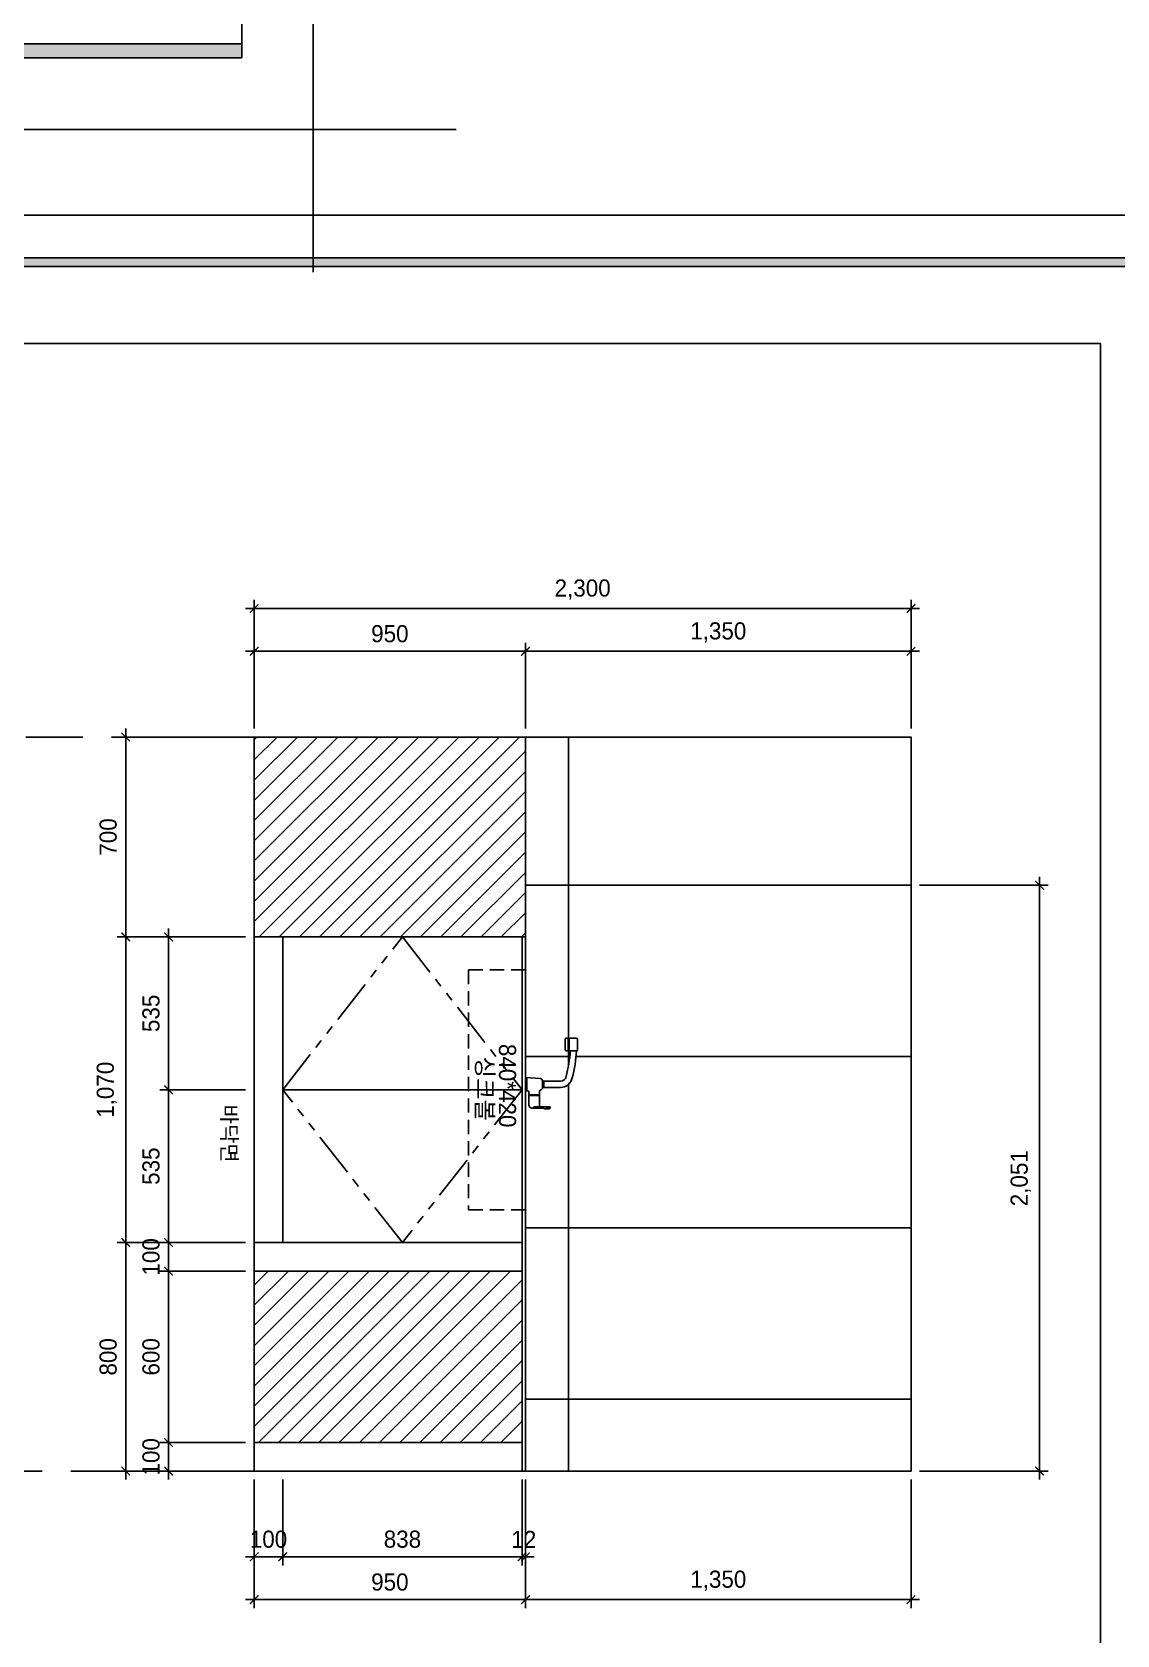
# Model space of a CAD drawing. Header units: inches. Extents: x 4374 to 164780, y 597 to 50243.
# Drawn here: x 93690 to 97489, y 29422 to 35033 of the extents above; entities that cross this region are included whole.
import ezdxf
from ezdxf.enums import TextEntityAlignment as Align

# ---------------------------------------------------------------- set-up
doc = ezdxf.new("R2010")
doc.units = ezdxf.units.IN
doc.header["$LTSCALE"] = 50
doc.header["$MEASUREMENT"] = 0
doc.header["$PDSIZE"] = 700.071425
for name, pattern in [('DASHED', [0.75, 0.5, -0.25]), ('DASHEDX2', [1.5, 1, -0.5]), ('DH-HID2', [1.2, 0.8, -0.4]), ('PHANTOM2', [1.25, 0.625, -0.125, 0.125, -0.125, 0.125, -0.125])]:
    doc.linetypes.add(name, pattern=pattern)
for name, color, linetype in [('03-WAL NEW', 3, 'Continuous'), ('04_FUR', 6, 'Continuous'), ('06-FUR', 6, 'Continuous'), ('06-LIGHT', 4, 'Continuous'), ('07-DIM WAL', 5, 'Continuous'), ('CO-BATH', 6, 'Continuous'), ('F-SYM', 7, 'Continuous'), ('FORM(YOURNAME)-11', 1, 'Continuous'), ('FUR', 8, 'DASHED'), ('K-FURNITURE', 7, 'Continuous'), ('TT1', 7, 'Continuous')]:
    doc.layers.add(name, color=color, linetype=linetype)
doc.styles.add('HY 울릉도 L', font='')
doc.styles.add('YOURNAME', font='HY울릉도M.TTF')
doc.styles.add('코레일둥고', font='Korail_Round_Gothic_Medium.ttf')
doc.styles.get('HY 울릉도 L').set_extended_font_data('HY울릉도L')
doc.dimstyles.new('30', dxfattribs={"dimscale": 30, "dimtxt": 2, "dimasz": 1, "dimexe": 1, "dimexo": 1, "dimgap": 1, "dimtad": 1, "dimdec": 0, "dimrnd": 0.05, "dimdsep": 46, "dimlunit": 6, "dimtxsty": 'HY 울릉도 L', "dimblk": 'ARCHTICK', "dimcen": 2.5, "dimdle": 1, "dimclrd": 133, "dimclre": 133, "dimclrt": 30, "dimadec": 0, "dimazin": 0, "dimtfac": 1, "dimtdec": 0, "dimtix": 1, "dimtmove": 2, "dimatfit": 3, "dimldrblk": 'ARCHTICK', "dimfxl": 0, "dimlwd": -1, "dimlwe": -1, "dimarcsym": 0})

# ---------------------------------------------------------------- blocks, each defined once
blk = doc.blocks.new('FORM-PLAN')
at = {"layer": 'FORM(YOURNAME)-11'}
h = blk.add_hatch(color=256, dxfattribs=at)
h.dxf.hatch_style = 1
h.paths.add_polyline_path([(-71444, 55115), (10556, 55115), (10556, 54915), (-71444, 54915)])
h.paths.add_polyline_path([(-71444, -2085), (10556, -2085), (10556, -2285), (-71444, -2285)])
at = {"layer": 'Defpoints', "color": 158}
for points in [[(-71444, -2285), (10556, -2285), (10556, 55115), (-71444, 55115)], [(-69444, 53115), (-64, 53115), (-64, 1215), (-69444, 1215)]]:
    blk.add_lwpolyline(points, close=True, dxfattribs=at)
at = {"layer": 'Defpoints', "color": 1}
blk.add_lwpolyline([(11556, -5285), (11556, -3285), (13556, -3285)], dxfattribs=at)
at = {"layer": 'FORM(YOURNAME)-11', "color": 250}
blk.add_lwpolyline([(-72444, -3285), (11556, -3285), (11556, 56115), (-72444, 56115)], close=True, dxfattribs=at)
at = {"layer": 'FORM(YOURNAME)-11'}
for points in [[(-71444, 55115), (10556, 55115), (10556, 54915), (-71444, 54915)], [(-71444, -2085), (10556, -2085), (10556, -2285), (-71444, -2285)]]:
    blk.add_lwpolyline(points, close=True, dxfattribs=at)
at = {"layer": 'FORM(YOURNAME)-11', "color": 3, "style": 'YOURNAME'}
for tag, height, p in [('1', 450, (9905, 18188)), ('2', 450, (9905, 17544)), ('3', 450, (9905, 16257)), ('4', 450, (9905, 14326)), ('5', 515, (9905, 12009)), ('6', 515, (9905, 9757)), ('7', 515, (9905, 7504)), ('8', 515, (9905, 5252)), ('9', 515, (9905, 2999)), ('10', 515, (5655, 811)), ('11', 515, (9905, 747)), ('12', 515, (5655, -1441)), ('13', 515, (9905, -1441))]:
    blk.add_attdef(tag, text='', height=height, dxfattribs=at).set_placement(p, align=Align.MIDDLE_RIGHT)
blk = doc.blocks.new('*U581')
at = {"layer": 'F-SYM', "xscale": 0.2500000000000001, "yscale": 0.2500000000000001, "zscale": 0.2500000000000001}
blk.add_blockref('FORM-PLAN', (91785.5, 35513.8), dxfattribs=at)
blk = doc.blocks.new('*U582')
at = {"layer": 'F-SYM', "xscale": 0.15, "yscale": 0.15, "zscale": 0.15}
blk.add_blockref('FORM-PLAN', (97441.1, 25975.3), dxfattribs=at)
blk = doc.blocks.new('A$C3F93256C')
at = {"layer": 'K-FURNITURE', "color": 40, "linetype": 'Continuous'}
for p, q in [((0, 177.8), (0, 142.7)), ((4, 181.8), (40, 181.8)), ((44, 177.8), (44, 142.7)), ((0, 152.5), (44, 152.5)), ((0, 149.9), (44, 149.9)), ((4, 138.7), (40, 138.7)), ((149.8, 122.5), (149.8, 59.4)), ((171.8, 122.5), (171.8, 59.4)), ((148.7, 59.4), (172.9, 59.4)), ((149.8, 64.4), (171.8, 64.4)), ((240, 86.1), (245, 86.1)), ((240, 29.3), (240, 86.1)), ((240, 73.2), (245, 73.2)), ((245, 73.2), (245, 86.1)), ((245, 29.3), (245, 62.6)), ((247.4, 67.9), (247.4, 80.8)), ((140.8, 52.1), (137.2, 0)), ((184.1, 5), (137.5, 5)), ((184, 6.7), (184.4, 0)), ((185.5, 49.3), (240, 49.3)), ((188.9, 12), (234, 12)), ((197.3, 49.3), (197.3, 12)), ((199.8, 49.3), (199.8, 12)), ((245, 29.3), (240, 29.3)), ((244, 22), (244, 29.3))]:
    blk.add_line(p, q, dxfattribs=at)
for centre, radius, start, end in [((4, 177.8), 4, 90, 180), ((40, 177.8), 4, 0, 90), ((5, -359), 539.3, 75.7066, 85.8695), ((4, 142.7), 4, 180, 270), ((40, 142.7), 4, 270, 0), ((5.4, -356.7), 515, 75.5664, 85.7021), ((129.8, 122.5), 20, 0, 78.5126), ((129.8, 122.5), 42, 0, 78.5126), ((148.7, 51.4), 8, 90, 175.1787), ((172.9, 51.4), 8, 12.6436, 90), ((240.4, 80.8), 6.97, 0, 49.5104), ((240.4, 67.9), 6.97, 310.4896, 49.5104), ((185.5, 54.3), 5, 192.6436, 270), ((188.9, 7), 5, 90, 183.9439), ((234, 22), 10, 270, 0)]:
    blk.add_arc(centre, radius, start, end, dxfattribs=at)
blk = doc.blocks.new('_ArchTick')
at = {"color": 0, "linetype": 'ByBlock', "const_width": 0.15}
blk.add_lwpolyline([(-0.5, -0.5), (0.5, 0.5)], dxfattribs=at)
blk = doc.blocks.new('*D395')
at = {"layer": '07-DIM WAL', "color": 133}
for p, q in [((94467.9, 32595.3), (94467.9, 32895.3)), ((95417.9, 32595.3), (95417.9, 32895.3)), ((94437.9, 32865.3), (95447.9, 32865.3))]:
    blk.add_line(p, q, dxfattribs=at)
at = {"layer": 'Defpoints', "color": 0}
for p in [(95417.9, 32865.3), (94467.9, 32565.3), (95417.9, 32565.3)]:
    blk.add_point(p, dxfattribs=at)
at = {"layer": '07-DIM WAL', "color": 133, "xscale": 30, "yscale": 30, "zscale": 30, "rotation": 180}
blk.add_blockref('_ArchTick', (94467.9, 32865.3), dxfattribs=at)
at = {"layer": '07-DIM WAL', "color": 133, "xscale": 30, "yscale": 30, "zscale": 30}
blk.add_blockref('_ArchTick', (95417.9, 32865.3), dxfattribs=at)
at = {"layer": '07-DIM WAL', "color": 30, "insert": (94942.9, 32926.6), "char_height": 60, "attachment_point": 5, "style": 'HY 울릉도 L'}
blk.add_mtext('950', dxfattribs=at)
blk = doc.blocks.new('*D396')
at = {"layer": '07-DIM WAL', "color": 133}
for p, q in [((95417.9, 32595.3), (95417.9, 32895.3)), ((96767.9, 32595.3), (96767.9, 32895.3)), ((95387.9, 32865.3), (96797.9, 32865.3))]:
    blk.add_line(p, q, dxfattribs=at)
at = {"layer": 'Defpoints', "color": 0}
for p in [(96767.9, 32865.3), (95417.9, 32565.3), (96767.9, 32565.3)]:
    blk.add_point(p, dxfattribs=at)
at = {"layer": '07-DIM WAL', "color": 133, "xscale": 30, "yscale": 30, "zscale": 30, "rotation": 180}
blk.add_blockref('_ArchTick', (95417.9, 32865.3), dxfattribs=at)
at = {"layer": '07-DIM WAL', "color": 133, "xscale": 30, "yscale": 30, "zscale": 30}
blk.add_blockref('_ArchTick', (96767.9, 32865.3), dxfattribs=at)
at = {"layer": '07-DIM WAL', "color": 30, "insert": (96092.9, 32931.3), "char_height": 60, "attachment_point": 5, "style": 'HY 울릉도 L'}
blk.add_mtext('1,350', dxfattribs=at)
blk = doc.blocks.new('*D397')
at = {"layer": '07-DIM WAL', "color": 133}
for p, q in [((94437.9, 33015.3), (96797.9, 33015.3)), ((94467.9, 32595.3), (94467.9, 33045.3)), ((96767.9, 32595.3), (96767.9, 33045.3))]:
    blk.add_line(p, q, dxfattribs=at)
at = {"layer": 'Defpoints', "color": 0}
for p in [(96767.9, 33015.3), (94467.9, 32565.3), (96767.9, 32565.3)]:
    blk.add_point(p, dxfattribs=at)
at = {"layer": '07-DIM WAL', "color": 133, "xscale": 30, "yscale": 30, "zscale": 30, "rotation": 180}
blk.add_blockref('_ArchTick', (94467.9, 33015.3), dxfattribs=at)
at = {"layer": '07-DIM WAL', "color": 133, "xscale": 30, "yscale": 30, "zscale": 30}
blk.add_blockref('_ArchTick', (96767.9, 33015.3), dxfattribs=at)
at = {"layer": '07-DIM WAL', "color": 30, "insert": (95617.9, 33081.3), "char_height": 60, "attachment_point": 5, "style": 'HY 울릉도 L'}
blk.add_mtext('2,300', dxfattribs=at)
blk = doc.blocks.new('*D398')
at = {"layer": '07-DIM WAL', "color": 133}
for p, q in [((96797.9, 32046.2), (97247.9, 32046.2)), ((97217.9, 32076.2), (97217.9, 29965.3)), ((96797.9, 29995.3), (97247.9, 29995.3))]:
    blk.add_line(p, q, dxfattribs=at)
at = {"layer": 'Defpoints', "color": 0}
for p in [(96767.9, 32046.2), (96767.9, 29995.3), (97217.9, 29995.3)]:
    blk.add_point(p, dxfattribs=at)
at = {"layer": '07-DIM WAL', "color": 133, "xscale": 30, "yscale": 30, "zscale": 30}
for p, rotation in [((97217.9, 32046.2), 90), ((97217.9, 29995.3), 270)]:
    blk.add_blockref('_ArchTick', p, dxfattribs=dict(at, rotation=rotation))
at = {"layer": '07-DIM WAL', "color": 30, "insert": (97152, 31020.7), "char_height": 60, "attachment_point": 5, "rotation": 90, "style": 'HY 울릉도 L'}
blk.add_mtext('2,051', dxfattribs=at)
blk = doc.blocks.new('*D399')
at = {"layer": '07-DIM WAL', "color": 133}
for p, q in [((95417.9, 29965.3), (95417.9, 29515.3)), ((96767.9, 29965.3), (96767.9, 29515.3)), ((95387.9, 29545.3), (96797.9, 29545.3))]:
    blk.add_line(p, q, dxfattribs=at)
at = {"layer": 'Defpoints', "color": 0}
for p in [(95417.9, 29995.3), (96767.9, 29995.3), (96767.9, 29545.3)]:
    blk.add_point(p, dxfattribs=at)
at = {"layer": '07-DIM WAL', "color": 133, "xscale": 30, "yscale": 30, "zscale": 30, "rotation": 180}
blk.add_blockref('_ArchTick', (95417.9, 29545.3), dxfattribs=at)
at = {"layer": '07-DIM WAL', "color": 133, "xscale": 30, "yscale": 30, "zscale": 30}
blk.add_blockref('_ArchTick', (96767.9, 29545.3), dxfattribs=at)
at = {"layer": '07-DIM WAL', "color": 30, "insert": (96092.9, 29611.3), "char_height": 60, "attachment_point": 5, "style": 'HY 울릉도 L'}
blk.add_mtext('1,350', dxfattribs=at)
blk = doc.blocks.new('*D400')
at = {"layer": '07-DIM WAL', "color": 133}
for p, q in [((94467.9, 29965.3), (94467.9, 29665.3)), ((94567.9, 29965.3), (94567.9, 29665.3)), ((94467.9, 29695.3), (94437.9, 29695.3)), ((94467.9, 29695.3), (94567.9, 29695.3)), ((94567.9, 29695.3), (94597.9, 29695.3))]:
    blk.add_line(p, q, dxfattribs=at)
at = {"layer": 'Defpoints', "color": 0}
for p in [(94467.9, 29995.3), (94567.9, 29995.3), (94567.9, 29695.3)]:
    blk.add_point(p, dxfattribs=at)
at = {"layer": '07-DIM WAL', "color": 133, "xscale": 30, "yscale": 30, "zscale": 30}
blk.add_blockref('_ArchTick', (94467.9, 29695.3), dxfattribs=at)
at = {"layer": '07-DIM WAL', "color": 133, "xscale": 30, "yscale": 30, "zscale": 30, "rotation": 180}
blk.add_blockref('_ArchTick', (94567.9, 29695.3), dxfattribs=at)
at = {"layer": '07-DIM WAL', "color": 30, "insert": (94517.9, 29756.5), "char_height": 60, "attachment_point": 5, "style": 'HY 울릉도 L'}
blk.add_mtext('100', dxfattribs=at)
blk = doc.blocks.new('*D401')
at = {"layer": '07-DIM WAL', "color": 133}
for p, q in [((94567.9, 29965.3), (94567.9, 29665.3)), ((95405.9, 29965.3), (95405.9, 29665.3)), ((94537.9, 29695.3), (95435.9, 29695.3))]:
    blk.add_line(p, q, dxfattribs=at)
at = {"layer": 'Defpoints', "color": 0}
for p in [(94567.9, 29995.3), (95405.9, 29995.3), (95405.9, 29695.3)]:
    blk.add_point(p, dxfattribs=at)
at = {"layer": '07-DIM WAL', "color": 133, "xscale": 30, "yscale": 30, "zscale": 30, "rotation": 180}
blk.add_blockref('_ArchTick', (94567.9, 29695.3), dxfattribs=at)
at = {"layer": '07-DIM WAL', "color": 133, "xscale": 30, "yscale": 30, "zscale": 30}
blk.add_blockref('_ArchTick', (95405.9, 29695.3), dxfattribs=at)
at = {"layer": '07-DIM WAL', "color": 30, "insert": (94986.9, 29756.6), "char_height": 60, "attachment_point": 5, "style": 'HY 울릉도 L'}
blk.add_mtext('838', dxfattribs=at)
blk = doc.blocks.new('*D402')
at = {"layer": '07-DIM WAL', "color": 133}
for p, q in [((95405.9, 29965.3), (95405.9, 29665.3)), ((95417.9, 29965.3), (95417.9, 29665.3)), ((95405.9, 29695.3), (95375.9, 29695.3)), ((95405.9, 29695.3), (95417.9, 29695.3)), ((95417.9, 29695.3), (95447.9, 29695.3))]:
    blk.add_line(p, q, dxfattribs=at)
at = {"layer": 'Defpoints', "color": 0}
for p in [(95405.9, 29995.3), (95417.9, 29995.3), (95417.9, 29695.3)]:
    blk.add_point(p, dxfattribs=at)
at = {"layer": '07-DIM WAL', "color": 133, "xscale": 30, "yscale": 30, "zscale": 30}
blk.add_blockref('_ArchTick', (95405.9, 29695.3), dxfattribs=at)
at = {"layer": '07-DIM WAL', "color": 133, "xscale": 30, "yscale": 30, "zscale": 30, "rotation": 180}
blk.add_blockref('_ArchTick', (95417.9, 29695.3), dxfattribs=at)
at = {"layer": '07-DIM WAL', "color": 30, "insert": (95411.9, 29756), "char_height": 60, "attachment_point": 5, "style": 'HY 울릉도 L'}
blk.add_mtext('12', dxfattribs=at)
blk = doc.blocks.new('*D403')
at = {"layer": '07-DIM WAL', "color": 133}
for p, q in [((94467.9, 29965.3), (94467.9, 29515.3)), ((95417.9, 29965.3), (95417.9, 29515.3)), ((94437.9, 29545.3), (95447.9, 29545.3))]:
    blk.add_line(p, q, dxfattribs=at)
at = {"layer": 'Defpoints', "color": 0}
for p in [(94467.9, 29995.3), (95417.9, 29995.3), (95417.9, 29545.3)]:
    blk.add_point(p, dxfattribs=at)
at = {"layer": '07-DIM WAL', "color": 133, "xscale": 30, "yscale": 30, "zscale": 30, "rotation": 180}
blk.add_blockref('_ArchTick', (94467.9, 29545.3), dxfattribs=at)
at = {"layer": '07-DIM WAL', "color": 133, "xscale": 30, "yscale": 30, "zscale": 30}
blk.add_blockref('_ArchTick', (95417.9, 29545.3), dxfattribs=at)
at = {"layer": '07-DIM WAL', "color": 30, "insert": (94942.9, 29606.6), "char_height": 60, "attachment_point": 5, "style": 'HY 울릉도 L'}
blk.add_mtext('950', dxfattribs=at)
blk = doc.blocks.new('*D404')
at = {"layer": '07-DIM WAL', "color": 133}
for p, q in [((94017.9, 29965.3), (94017.9, 30825.3)), ((94437.9, 30795.3), (93987.9, 30795.3)), ((94437.9, 29995.3), (93987.9, 29995.3))]:
    blk.add_line(p, q, dxfattribs=at)
at = {"layer": 'Defpoints', "color": 0}
for p in [(94017.9, 30795.3), (94467.9, 30795.3), (94467.9, 29995.3)]:
    blk.add_point(p, dxfattribs=at)
at = {"layer": '07-DIM WAL', "color": 133, "xscale": 30, "yscale": 30, "zscale": 30}
for p, rotation in [((94017.9, 30795.3), 90), ((94017.9, 29995.3), 270)]:
    blk.add_blockref('_ArchTick', p, dxfattribs=dict(at, rotation=rotation))
at = {"layer": '07-DIM WAL', "color": 30, "insert": (93956.6, 30395.3), "char_height": 60, "attachment_point": 5, "rotation": 90, "style": 'HY 울릉도 L'}
blk.add_mtext('800', dxfattribs=at)
blk = doc.blocks.new('*D405')
at = {"layer": '07-DIM WAL', "color": 133}
for p, q in [((94017.9, 30765.3), (94017.9, 31895.3)), ((94437.9, 31865.3), (93987.9, 31865.3)), ((94437.9, 30795.3), (93987.9, 30795.3))]:
    blk.add_line(p, q, dxfattribs=at)
at = {"layer": 'Defpoints', "color": 0}
for p in [(94017.9, 31865.3), (94467.9, 31865.3), (94467.9, 30795.3)]:
    blk.add_point(p, dxfattribs=at)
at = {"layer": '07-DIM WAL', "color": 133, "xscale": 30, "yscale": 30, "zscale": 30}
for p, rotation in [((94017.9, 31865.3), 90), ((94017.9, 30795.3), 270)]:
    blk.add_blockref('_ArchTick', p, dxfattribs=dict(at, rotation=rotation))
at = {"layer": '07-DIM WAL', "color": 30, "insert": (93952, 31330.3), "char_height": 60, "attachment_point": 5, "rotation": 90, "style": 'HY 울릉도 L'}
blk.add_mtext('1,070', dxfattribs=at)
blk = doc.blocks.new('*D406')
at = {"layer": '07-DIM WAL', "color": 133}
for p, q in [((94437.9, 32565.3), (93987.9, 32565.3)), ((94017.9, 31835.3), (94017.9, 32595.3)), ((94437.9, 31865.3), (93987.9, 31865.3))]:
    blk.add_line(p, q, dxfattribs=at)
at = {"layer": 'Defpoints', "color": 0}
for p in [(94017.9, 32565.3), (94467.9, 32565.3), (94467.9, 31865.3)]:
    blk.add_point(p, dxfattribs=at)
at = {"layer": '07-DIM WAL', "color": 133, "xscale": 30, "yscale": 30, "zscale": 30}
for p, rotation in [((94017.9, 32565.3), 90), ((94017.9, 31865.3), 270)]:
    blk.add_blockref('_ArchTick', p, dxfattribs=dict(at, rotation=rotation))
at = {"layer": '07-DIM WAL', "color": 30, "insert": (93956.7, 32215.3), "char_height": 60, "attachment_point": 5, "rotation": 90, "style": 'HY 울릉도 L'}
blk.add_mtext('700', dxfattribs=at)
blk = doc.blocks.new('*D407')
at = {"layer": '07-DIM WAL', "color": 133}
for p, q in [((94167.9, 31895.3), (94167.9, 31300.3)), ((94437.9, 31865.3), (94137.9, 31865.3)), ((94437.9, 31330.3), (94137.9, 31330.3))]:
    blk.add_line(p, q, dxfattribs=at)
at = {"layer": 'Defpoints', "color": 0}
for p in [(94467.9, 31865.3), (94167.9, 31330.3), (94467.9, 31330.3)]:
    blk.add_point(p, dxfattribs=at)
at = {"layer": '07-DIM WAL', "color": 133, "xscale": 30, "yscale": 30, "zscale": 30}
for p, rotation in [((94167.9, 31865.3), 90), ((94167.9, 31330.3), 270)]:
    blk.add_blockref('_ArchTick', p, dxfattribs=dict(at, rotation=rotation))
at = {"layer": '07-DIM WAL', "color": 30, "insert": (94106.6, 31597.8), "char_height": 60, "attachment_point": 5, "rotation": 90, "style": 'HY 울릉도 L'}
blk.add_mtext('535', dxfattribs=at)
blk = doc.blocks.new('*D408')
at = {"layer": '07-DIM WAL', "color": 133}
for p, q in [((94437.9, 31330.3), (94137.9, 31330.3)), ((94167.9, 30765.3), (94167.9, 31360.3)), ((94437.9, 30795.3), (94137.9, 30795.3))]:
    blk.add_line(p, q, dxfattribs=at)
at = {"layer": 'Defpoints', "color": 0}
for p in [(94167.9, 31330.3), (94467.9, 31330.3), (94467.9, 30795.3)]:
    blk.add_point(p, dxfattribs=at)
at = {"layer": '07-DIM WAL', "color": 133, "xscale": 30, "yscale": 30, "zscale": 30}
for p, rotation in [((94167.9, 31330.3), 90), ((94167.9, 30795.3), 270)]:
    blk.add_blockref('_ArchTick', p, dxfattribs=dict(at, rotation=rotation))
at = {"layer": '07-DIM WAL', "color": 30, "insert": (94106.6, 31062.8), "char_height": 60, "attachment_point": 5, "rotation": 90, "style": 'HY 울릉도 L'}
blk.add_mtext('535', dxfattribs=at)
blk = doc.blocks.new('*D409')
at = {"layer": '07-DIM WAL', "color": 133}
for p, q in [((94167.9, 30795.3), (94167.9, 30825.3)), ((94437.9, 30795.3), (94137.9, 30795.3)), ((94167.9, 30795.3), (94167.9, 30695.3)), ((94437.9, 30695.3), (94137.9, 30695.3)), ((94167.9, 30695.3), (94167.9, 30665.3))]:
    blk.add_line(p, q, dxfattribs=at)
at = {"layer": 'Defpoints', "color": 0}
for p in [(94467.9, 30795.3), (94167.9, 30695.3), (94467.9, 30695.3)]:
    blk.add_point(p, dxfattribs=at)
at = {"layer": '07-DIM WAL', "color": 133, "xscale": 30, "yscale": 30, "zscale": 30}
for p, rotation in [((94167.9, 30795.3), 270), ((94167.9, 30695.3), 90)]:
    blk.add_blockref('_ArchTick', p, dxfattribs=dict(at, rotation=rotation))
at = {"layer": '07-DIM WAL', "color": 30, "insert": (94106.7, 30745.3), "char_height": 60, "attachment_point": 5, "rotation": 90, "style": 'HY 울릉도 L'}
blk.add_mtext('100', dxfattribs=at)
blk = doc.blocks.new('*D410')
at = {"layer": '07-DIM WAL', "color": 133}
for p, q in [((94167.9, 30725.3), (94167.9, 30065.3)), ((94437.9, 30695.3), (94137.9, 30695.3)), ((94437.9, 30095.3), (94137.9, 30095.3))]:
    blk.add_line(p, q, dxfattribs=at)
at = {"layer": 'Defpoints', "color": 0}
for p in [(94467.9, 30695.3), (94167.9, 30095.3), (94467.9, 30095.3)]:
    blk.add_point(p, dxfattribs=at)
at = {"layer": '07-DIM WAL', "color": 133, "xscale": 30, "yscale": 30, "zscale": 30}
for p, rotation in [((94167.9, 30695.3), 90), ((94167.9, 30095.3), 270)]:
    blk.add_blockref('_ArchTick', p, dxfattribs=dict(at, rotation=rotation))
at = {"layer": '07-DIM WAL', "color": 30, "insert": (94106.7, 30395.3), "char_height": 60, "attachment_point": 5, "rotation": 90, "style": 'HY 울릉도 L'}
blk.add_mtext('600', dxfattribs=at)
blk = doc.blocks.new('*D411')
at = {"layer": '07-DIM WAL', "color": 133}
for p, q in [((94437.9, 30095.3), (94137.9, 30095.3)), ((94167.9, 30095.3), (94167.9, 30125.3)), ((94167.9, 29995.3), (94167.9, 30095.3)), ((94437.9, 29995.3), (94137.9, 29995.3)), ((94167.9, 29995.3), (94167.9, 29965.3))]:
    blk.add_line(p, q, dxfattribs=at)
at = {"layer": 'Defpoints', "color": 0}
for p in [(94167.9, 30095.3), (94467.9, 30095.3), (94467.9, 29995.3)]:
    blk.add_point(p, dxfattribs=at)
at = {"layer": '07-DIM WAL', "color": 133, "xscale": 30, "yscale": 30, "zscale": 30}
for p, rotation in [((94167.9, 30095.3), 270), ((94167.9, 29995.3), 90)]:
    blk.add_blockref('_ArchTick', p, dxfattribs=dict(at, rotation=rotation))
at = {"layer": '07-DIM WAL', "color": 30, "insert": (94106.7, 30045.3), "char_height": 60, "attachment_point": 5, "rotation": 90, "style": 'HY 울릉도 L'}
blk.add_mtext('100', dxfattribs=at)

msp = doc.modelspace()

# ---------------------------------------------------------------- hatches: boundary and pattern name
at = {"layer": '03-WAL NEW'}
h = msp.add_hatch(dxfattribs=at)
h.set_pattern_fill('_USER', color=8, scale=50, angle=45, pattern_type=0)
h.set_pattern_definition([(45, (25707.08, 15413.613), (-35.35534, 35.35534), [])])
h.paths.add_polyline_path([(95417.9, 32565.3), (94467.9, 32565.3), (94467.9, 31865.3), (95417.9, 31865.3)])
h.paths.add_polyline_path([(95405.9, 30695.3), (94467.9, 30695.3), (94467.9, 30095.3), (95405.9, 30095.3)])
h = msp.add_hatch(dxfattribs=at)
h.set_pattern_fill('_USER', color=8, scale=600, pattern_type=0)
h.set_pattern_definition([(0, (96767.95, 32046.2), (0, 600), [])])
h.paths.add_polyline_path([(96767.9, 32565.3), (95417.9, 32565.3), (95417.9, 31865.3), (95417.9, 31373.3), (95469.8, 31369.7, -0.398623), (95477.4, 31361.7), (95477.4, 31360.6), (95540.4, 31360.6, 0.326765), (95559.5, 31374.6, 0.045294), (95574.8, 31466.4), (95556.7, 31466.4), (95556.7, 31510.4), (95599.8, 31510.4), (95599.8, 31466.4), (95596.9, 31466.4, -0.044304), (95581.6, 31372.3, -0.356638), (95540.4, 31338.6), (95477.4, 31338.6), (95477.4, 31337.6, -0.350963), (95471.1, 31329.8, 0.350958), (95467.2, 31324.9), (95467.2, 31270.4), (95505.7, 31270.4, -0.434089), (95498.7, 31263), (95485.9, 31263), (95473.2, 31265.5), (95447.2, 31265.5), (95440, 31266.4, -0.414214), (95430, 31276.4), (95430, 31321.5, 1), (95420, 31321.5), (95417.9, 29995.3), (96767.9, 29995.3)])
h = msp.add_hatch(dxfattribs=at)
h.set_pattern_fill('_USER', color=8, scale=1200, angle=90, pattern_type=0)
h.set_pattern_definition([(90, (96768, 32565.3), (-1200, 7e-14), [])])
h.paths.add_polyline_path([(96767.9, 32565.3), (95417.9, 32565.3), (95417.9, 31865.3), (95417.9, 31373.3), (95469.8, 31369.7, -0.398623), (95477.4, 31361.7), (95477.4, 31360.6), (95540.4, 31360.6, 0.326765), (95559.5, 31374.6, 0.045294), (95574.8, 31466.4), (95556.7, 31466.4), (95556.7, 31510.4), (95599.8, 31510.4), (95599.8, 31466.4), (95596.9, 31466.4, -0.044304), (95581.6, 31372.3, -0.356638), (95540.4, 31338.6), (95477.4, 31338.6), (95477.4, 31337.6, -0.350963), (95471.1, 31329.8, 0.350958), (95467.2, 31324.9), (95467.2, 31270.4), (95505.7, 31270.4, -0.434089), (95498.7, 31263), (95485.9, 31263), (95473.2, 31265.5), (95447.2, 31265.5), (95440, 31266.4, -0.414214), (95430, 31276.4), (95430, 31321.5, 1), (95420, 31321.5), (95417.9, 29995.3), (96767.9, 29995.3)])

# ---------------------------------------------------------------- linework, layer by layer
at = {"layer": '04_FUR', "color": 8}
msp.add_lwpolyline([(94467.9, 32565.3), (96767.9, 32565.3), (96767.9, 29995.3), (94467.9, 29995.3)], close=True, dxfattribs=at)
at = {"layer": '06-FUR'}
for p, q in [((94567.9, 30795.3), (94567.9, 31865.3)), ((95405.9, 29995.3), (95405.9, 31865.3)), ((94567.9, 31330.3), (95405.9, 31330.3)), ((94467.9, 30795.3), (95405.9, 30795.3))]:
    msp.add_line(p, q, dxfattribs=at)
for points in [[(94467.9, 32565.3), (95417.9, 32565.3), (95417.9, 29995.3), (94467.9, 29995.3)], [(94467.9, 31865.3), (95417.9, 31865.3), (95417.9, 32565.3), (94467.9, 32565.3)], [(95405.9, 30695.3), (94467.9, 30695.3), (94467.9, 30095.3), (95405.9, 30095.3)]]:
    msp.add_lwpolyline(points, close=True, dxfattribs=at)
at = {"layer": '06-FUR', "color": 8, "linetype": 'DASHEDX2'}
msp.add_lwpolyline([(95417.9, 31750.3), (95217.9, 31750.3), (95217.9, 30910.3), (95417.9, 30910.3)], dxfattribs=at)
at = {"layer": '06-LIGHT', "color": 1, "linetype": 'PHANTOM2', "ltscale": 5}
msp.add_lwpolyline([(94567.9, 31330.3), (94986.9, 31865.3), (95405.9, 31330.3), (94986.9, 30795.3), (94567.9, 31330.3)], dxfattribs=at)
at = {"layer": 'CO-BATH', "color": 251, "linetype": 'DH-HID2', "ltscale": 5}
for p, q in [((94467.9, 32565.3), (92925.3, 32565.3)), ((92925.3, 29995.3), (94467.9, 29995.3))]:
    msp.add_line(p, q, dxfattribs=at)

# ---------------------------------------------------------------- block references
at = {"rotation": 270}
msp.add_blockref('A$C3F93256C', (95417.9, 31510.4), dxfattribs=at)
at = {"layer": '06-FUR'}
for name in ['*U581', '*U582']:
    msp.add_blockref(name, (0, 0), dxfattribs=at)

# ---------------------------------------------------------------- texts
at = {"layer": 'FUR', "style": '코레일둥고'}
for s, p in [('840*420', (95324.9, 31490.9)), ('싱크볼', (95245.8, 31446.6))]:
    msp.add_text(s, height=60, rotation=270, dxfattribs=at).set_placement(p)
at = {"layer": 'TT1', "style": '코레일둥고'}
msp.add_text('바닥면', height=54, rotation=270, dxfattribs=at).set_placement((94381.3, 31176.9), align=Align.MIDDLE)

# ---------------------------------------------------------------- dimensions: what is measured, and where the dimension line sits
at = {"layer": '07-DIM WAL'}
for base, p1, p2, picture, middle in [((96767.9, 33015.3), (94467.9, 32565.3), (96767.9, 32565.3), '*D397', (95617.9, 33081.3)), ((95417.9, 32865.3), (94467.9, 32565.3), (95417.9, 32565.3), '*D395', (94942.9, 32926.6)), ((96767.9, 32865.3), (95417.9, 32565.3), (96767.9, 32565.3), '*D396', (96092.9, 32931.3)), ((94567.9, 29695.3), (94467.9, 29995.3), (94567.9, 29995.3), '*D400', (94517.9, 29756.5)), ((95417.9, 29545.3), (94467.9, 29995.3), (95417.9, 29995.3), '*D403', (94942.9, 29606.6)), ((95405.9, 29695.3), (94567.9, 29995.3), (95405.9, 29995.3), '*D401', (94986.9, 29756.6)), ((95417.9, 29695.3), (95405.9, 29995.3), (95417.9, 29995.3), '*D402', (95411.9, 29756)), ((96767.9, 29545.3), (95417.9, 29995.3), (96767.9, 29995.3), '*D399', (96092.9, 29611.3))]:
    dim = msp.add_linear_dim(base=base, p1=p1, p2=p2, dimstyle='30', override={"dimfxl": 1.25}, dxfattribs=at)
    dim.commit()
    dim.dimension.update_dxf_attribs({"geometry": picture, "text_midpoint": middle})
for base, p1, p2, picture, middle in [((94017.9, 32565.3), (94467.9, 31865.3), (94467.9, 32565.3), '*D406', (93956.7, 32215.3)), ((97217.9, 29995.3), (96767.9, 32046.2), (96767.9, 29995.3), '*D398', (97152, 31020.7)), ((94017.9, 31865.3), (94467.9, 30795.3), (94467.9, 31865.3), '*D405', (93952, 31330.3)), ((94167.9, 31330.3), (94467.9, 31865.3), (94467.9, 31330.3), '*D407', (94106.6, 31597.8)), ((94167.9, 31330.3), (94467.9, 30795.3), (94467.9, 31330.3), '*D408', (94106.6, 31062.8)), ((94017.9, 30795.3), (94467.9, 29995.3), (94467.9, 30795.3), '*D404', (93956.6, 30395.3)), ((94167.9, 30695.3), (94467.9, 30795.3), (94467.9, 30695.3), '*D409', (94106.7, 30745.3)), ((94167.9, 30095.3), (94467.9, 30695.3), (94467.9, 30095.3), '*D410', (94106.7, 30395.3)), ((94167.9, 30095.3), (94467.9, 29995.3), (94467.9, 30095.3), '*D411', (94106.7, 30045.3))]:
    dim = msp.add_linear_dim(base=base, p1=p1, p2=p2, angle=90, dimstyle='30', override={"dimfxl": 1.25}, dxfattribs=at)
    dim.commit()
    dim.dimension.update_dxf_attribs({"geometry": picture, "text_midpoint": middle})

doc.saveas('drawing.dxf')
